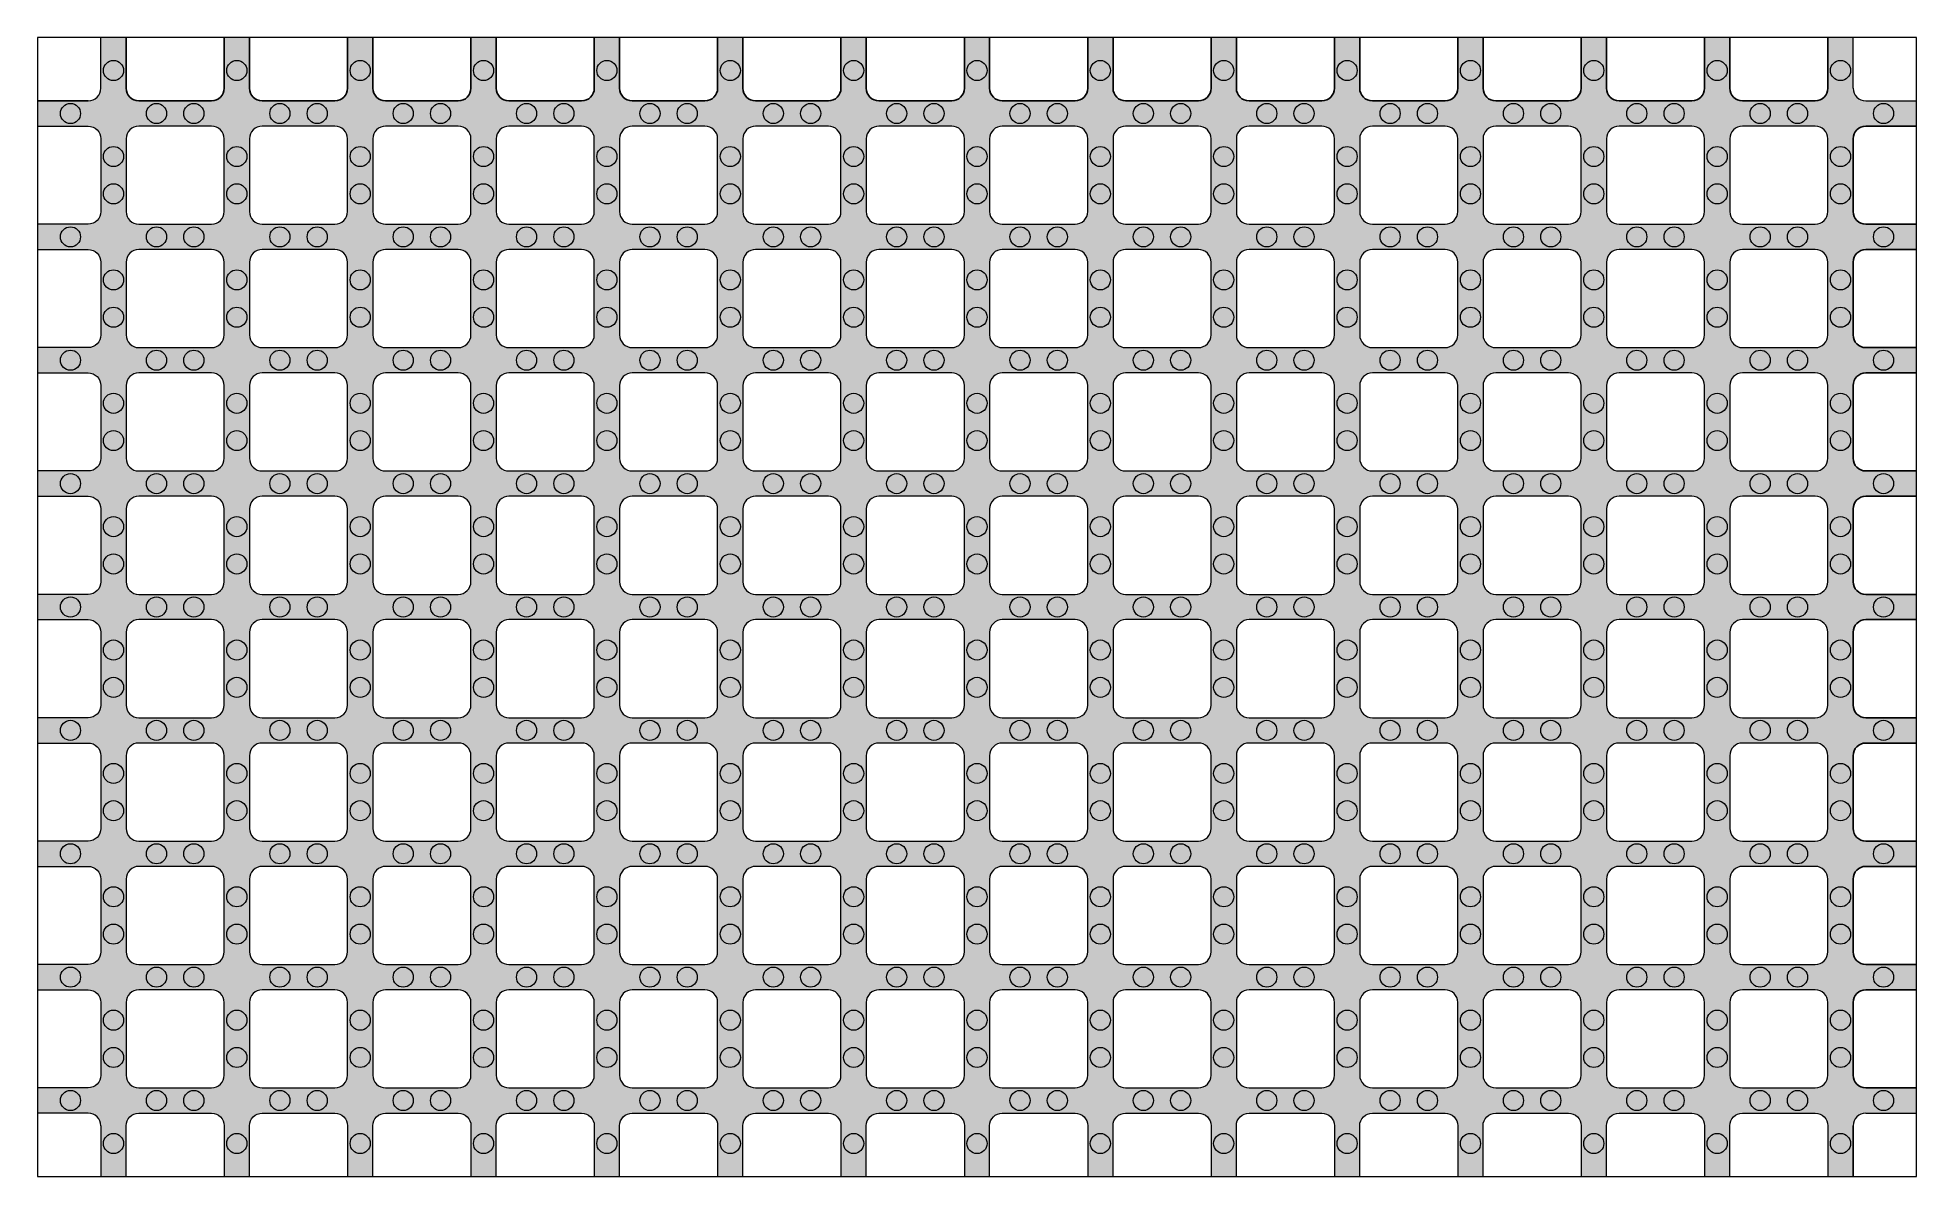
# Model space of a CAD drawing. Header units: inches. Extents: x 0 to 29.7, y 0 to 18.
import ezdxf

# ---------------------------------------------------------------- set-up
doc = ezdxf.new("R2010")
doc.units = ezdxf.units.IN
doc.header["$MEASUREMENT"] = 0

# ---------------------------------------------------------------- blocks, each defined once
blk = doc.blocks.new('*U1')
at = {"color": 1, "lineweight": 0}
blk.add_lwpolyline([(-0.575, -0.775), (0.575, -0.775, 0.414214), (0.775, -0.575), (0.775, 0.575, 0.414214), (0.575, 0.775), (-0.575, 0.775, 0.414214), (-0.775, 0.575), (-0.775, -0.575, 0.414214)], format="xyb", close=True, dxfattribs=at)
blk = doc.blocks.new('*U2')
at = {"color": 0, "linetype": 'ByBlock', "lineweight": -2, "transparency": 16777216}
for p in [(0, 13.65), (1.95, 13.65), (3.9, 13.65), (5.85, 13.65), (7.8, 13.65), (9.75, 13.65), (11.7, 13.65), (13.65, 13.65), (15.6, 13.65), (17.55, 13.65), (19.5, 13.65), (21.45, 13.65), (23.4, 13.65), (25.35, 13.65), (0, 11.7), (1.95, 11.7), (3.9, 11.7), (5.85, 11.7), (7.8, 11.7), (9.75, 11.7), (11.7, 11.7), (13.65, 11.7), (15.6, 11.7), (17.55, 11.7), (19.5, 11.7), (21.45, 11.7), (23.4, 11.7), (25.35, 11.7), (0, 9.75), (1.95, 9.75), (3.9, 9.75), (5.85, 9.75), (7.8, 9.75), (9.75, 9.75), (11.7, 9.75), (13.65, 9.75), (15.6, 9.75), (17.55, 9.75), (19.5, 9.75), (21.45, 9.75), (23.4, 9.75), (25.35, 9.75), (0, 7.8), (1.95, 7.8), (3.9, 7.8), (5.85, 7.8), (7.8, 7.8), (9.75, 7.8), (11.7, 7.8), (13.65, 7.8), (15.6, 7.8), (17.55, 7.8), (19.5, 7.8), (21.45, 7.8), (23.4, 7.8), (25.35, 7.8), (0, 5.85), (1.95, 5.85), (3.9, 5.85), (5.85, 5.85), (7.8, 5.85), (9.75, 5.85), (11.7, 5.85), (13.65, 5.85), (15.6, 5.85), (17.55, 5.85), (19.5, 5.85), (21.45, 5.85), (23.4, 5.85), (25.35, 5.85), (0, 3.9), (1.95, 3.9), (3.9, 3.9), (5.85, 3.9), (7.8, 3.9), (9.75, 3.9), (11.7, 3.9), (13.65, 3.9), (15.6, 3.9), (17.55, 3.9), (19.5, 3.9), (21.45, 3.9), (23.4, 3.9), (25.35, 3.9), (0, 1.95), (1.95, 1.95), (3.9, 1.95), (5.85, 1.95), (7.8, 1.95), (9.75, 1.95), (11.7, 1.95), (13.65, 1.95), (15.6, 1.95), (17.55, 1.95), (19.5, 1.95), (21.45, 1.95), (23.4, 1.95), (25.35, 1.95), (0, 0), (1.95, 0), (3.9, 0), (5.85, 0), (7.8, 0), (9.75, 0), (11.7, 0), (13.65, 0), (15.6, 0), (17.55, 0), (19.5, 0), (21.45, 0), (23.4, 0), (25.35, 0)]:
    blk.add_blockref('*U1', p, dxfattribs=at)
blk = doc.blocks.new('*U3')
at = {"color": 1, "lineweight": 0}
blk.add_lwpolyline([(-0.775, -0.5), (-0.775, 0.3, -0.414214), (-0.575, 0.5), (0.575, 0.5, -0.414214), (0.775, 0.3), (0.775, -0.5)], format="xyb", dxfattribs=at)
blk = doc.blocks.new('*U4')
at = {"color": 0, "linetype": 'ByBlock', "lineweight": -2, "transparency": 16777216}
for p in [(0, 0), (1.95, 0), (3.9, 0), (5.85, 0), (7.8, 0), (9.75, 0), (11.7, 0), (13.65, 0), (15.6, 0), (17.55, 0), (19.5, 0), (21.45, 0), (23.4, 0), (25.35, 0)]:
    blk.add_blockref('*U3', p, dxfattribs=at)
blk = doc.blocks.new('*U5')
at = {"color": 1, "lineweight": 0}
blk.add_lwpolyline([(-0.5, 0.775), (0.3, 0.775, -0.414214), (0.5, 0.575), (0.5, -0.575, -0.414214), (0.3, -0.775), (-0.5, -0.775)], format="xyb", dxfattribs=at)
blk = doc.blocks.new('*U6')
at = {"color": 0, "linetype": 'ByBlock', "lineweight": -2, "transparency": 16777216}
for p in [(0, 13.65), (0, 11.7), (0, 9.75), (0, 7.8), (0, 5.85), (0, 3.9), (0, 1.95), (0, 0)]:
    blk.add_blockref('*U5', p, dxfattribs=at)
blk = doc.blocks.new('*U7')
at = {"color": 1}
for p, q in [((-0.775, -0.3), (-0.775, 0.5)), ((0.775, -0.3), (0.775, 0.5)), ((-0.575, -0.5), (0.575, -0.5))]:
    blk.add_line(p, q, dxfattribs=at)
for centre, start, end in [((-0.575, -0.3), 180, 270), ((0.575, -0.3), 270, 0)]:
    blk.add_arc(centre, 0.2, start, end, dxfattribs=at)
blk = doc.blocks.new('*U8')
at = {"color": 0, "linetype": 'ByBlock', "lineweight": -2, "transparency": 16777216}
for p in [(0, 0), (1.95, 0), (3.9, 0), (5.85, 0), (7.8, 0), (9.75, 0), (11.7, 0), (13.65, 0), (15.6, 0), (17.55, 0), (19.5, 0), (21.45, 0), (23.4, 0), (25.35, 0)]:
    blk.add_blockref('*U7', p, dxfattribs=at)
blk = doc.blocks.new('*U9')
at = {"color": 1}
for p, q in [((-0.3, 0.775), (0.5, 0.775)), ((-0.5, -0.575), (-0.5, 0.575)), ((-0.3, -0.775), (0.5, -0.775))]:
    blk.add_line(p, q, dxfattribs=at)
for centre, start, end in [((-0.3, 0.575), 90, 180), ((-0.3, -0.575), 180, 270)]:
    blk.add_arc(centre, 0.2, start, end, dxfattribs=at)
blk = doc.blocks.new('*U10')
at = {"color": 0, "linetype": 'ByBlock', "lineweight": -2, "transparency": 16777216}
for p in [(0, 13.65), (0, 11.7), (0, 9.75), (0, 7.8), (0, 5.85), (0, 3.9), (0, 1.95), (0, 0)]:
    blk.add_blockref('*U9', p, dxfattribs=at)
blk = doc.blocks.new('*U14')
at = {"color": 2, "lineweight": 0}
for centre in [(0, 0.68), (-0.68, 0), (0.68, 0), (0, -0.68)]:
    blk.add_circle(centre, 0.159, dxfattribs=at)
blk = doc.blocks.new('*U15')
at = {"color": 0, "linetype": 'ByBlock', "lineweight": -2, "transparency": 16777216}
for p in [(0, 15.6), (1.95, 15.6), (3.9, 15.6), (5.85, 15.6), (7.8, 15.6), (9.75, 15.6), (11.7, 15.6), (13.65, 15.6), (15.6, 15.6), (17.55, 15.6), (19.5, 15.6), (21.45, 15.6), (23.4, 15.6), (25.35, 15.6), (27.3, 15.6), (0, 13.65), (1.95, 13.65), (3.9, 13.65), (5.85, 13.65), (7.8, 13.65), (9.75, 13.65), (11.7, 13.65), (13.65, 13.65), (15.6, 13.65), (17.55, 13.65), (19.5, 13.65), (21.45, 13.65), (23.4, 13.65), (25.35, 13.65), (27.3, 13.65), (0, 11.7), (1.95, 11.7), (3.9, 11.7), (5.85, 11.7), (7.8, 11.7), (9.75, 11.7), (11.7, 11.7), (13.65, 11.7), (15.6, 11.7), (17.55, 11.7), (19.5, 11.7), (21.45, 11.7), (23.4, 11.7), (25.35, 11.7), (27.3, 11.7), (0, 9.75), (1.95, 9.75), (3.9, 9.75), (5.85, 9.75), (7.8, 9.75), (9.75, 9.75), (11.7, 9.75), (13.65, 9.75), (15.6, 9.75), (17.55, 9.75), (19.5, 9.75), (21.45, 9.75), (23.4, 9.75), (25.35, 9.75), (27.3, 9.75), (0, 7.8), (1.95, 7.8), (3.9, 7.8), (5.85, 7.8), (7.8, 7.8), (9.75, 7.8), (11.7, 7.8), (13.65, 7.8), (15.6, 7.8), (17.55, 7.8), (19.5, 7.8), (21.45, 7.8), (23.4, 7.8), (25.35, 7.8), (27.3, 7.8), (0, 5.85), (1.95, 5.85), (3.9, 5.85), (5.85, 5.85), (7.8, 5.85), (9.75, 5.85), (11.7, 5.85), (13.65, 5.85), (15.6, 5.85), (17.55, 5.85), (19.5, 5.85), (21.45, 5.85), (23.4, 5.85), (25.35, 5.85), (27.3, 5.85), (0, 3.9), (1.95, 3.9), (3.9, 3.9), (5.85, 3.9), (7.8, 3.9), (9.75, 3.9), (11.7, 3.9), (13.65, 3.9), (15.6, 3.9), (17.55, 3.9), (19.5, 3.9), (21.45, 3.9), (23.4, 3.9), (25.35, 3.9), (27.3, 3.9), (0, 1.95), (1.95, 1.95), (3.9, 1.95), (5.85, 1.95), (7.8, 1.95), (9.75, 1.95), (11.7, 1.95), (13.65, 1.95), (15.6, 1.95), (17.55, 1.95), (19.5, 1.95), (21.45, 1.95), (23.4, 1.95), (25.35, 1.95), (27.3, 1.95), (0, 0), (1.95, 0), (3.9, 0), (5.85, 0), (7.8, 0), (9.75, 0), (11.7, 0), (13.65, 0), (15.6, 0), (17.55, 0), (19.5, 0), (21.45, 0), (23.4, 0), (25.35, 0), (27.3, 0)]:
    blk.add_blockref('*U14', p, dxfattribs=at)

msp = doc.modelspace()

# ---------------------------------------------------------------- hatches: boundary and pattern name
at = {"lineweight": 0}
h = msp.add_hatch(color=1, dxfattribs=at)
h.dxf.hatch_style = 1
h.paths.add_polyline_path([(29.7, 9.2), (28.9, 9.2, -0.414214), (28.7, 9.4), (28.7, 10.55, -0.414214), (28.9, 10.75), (29.7, 10.75), (29.7, 11.15), (28.9, 11.15, -0.414214), (28.7, 11.35), (28.7, 12.5, -0.414214), (28.9, 12.7), (29.7, 12.7), (29.7, 13.1), (28.9, 13.1, -0.414214), (28.7, 13.3), (28.7, 14.45, -0.414214), (28.9, 14.65), (29.7, 14.65), (29.7, 15.05), (28.9, 15.05, -0.414214), (28.7, 15.25), (28.7, 16.4, -0.414214), (28.9, 16.6), (29.7, 16.6), (29.7, 17), (28.9, 17, -0.414214), (28.7, 17.2), (28.7, 18), (28.3, 18), (28.3, 17.2, -0.414214), (28.1, 17), (26.95, 17, -0.414214), (26.75, 17.2), (26.75, 18), (26.35, 18), (26.35, 17.2, -0.414214), (26.15, 17), (25, 17, -0.414214), (24.8, 17.2), (24.8, 18), (24.4, 18), (24.4, 17.2, -0.414214), (24.2, 17), (23.05, 17, -0.414214), (22.85, 17.2), (22.85, 18), (22.45, 18), (22.45, 17.2, -0.414214), (22.25, 17), (21.1, 17, -0.414214), (20.9, 17.2), (20.9, 18), (20.5, 18), (20.5, 17.2, -0.414214), (20.3, 17), (19.15, 17, -0.414214), (18.95, 17.2), (18.95, 18), (18.55, 18), (18.55, 17.2, -0.414214), (18.35, 17), (17.2, 17, -0.414214), (17, 17.2), (17, 18), (16.6, 18), (16.6, 17.2, -0.414214), (16.4, 17), (15.25, 17, -0.414214), (15.05, 17.2), (15.05, 18), (14.65, 18), (14.65, 17.2, -0.414214), (14.45, 17), (13.3, 17, -0.414214), (13.1, 17.2), (13.1, 18), (12.7, 18), (12.7, 17.2, -0.414214), (12.5, 17), (11.35, 17, -0.414214), (11.15, 17.2), (11.15, 18), (10.75, 18), (10.75, 17.2, -0.414214), (10.55, 17), (9.4, 17, -0.414214), (9.2, 17.2), (9.2, 18), (8.8, 18), (8.8, 17.2, -0.414214), (8.6, 17), (7.45, 17, -0.414214), (7.25, 17.2), (7.25, 18), (6.85, 18), (6.85, 17.2, -0.414214), (6.65, 17), (5.5, 17, -0.414214), (5.3, 17.2), (5.3, 18), (4.9, 18), (4.9, 17.2, -0.414214), (4.7, 17), (3.55, 17, -0.414214), (3.35, 17.2), (3.35, 18), (2.95, 18), (2.95, 17.2, -0.414214), (2.75, 17), (1.6, 17, -0.414214), (1.4, 17.2), (1.4, 18), (1, 18), (1, 17.2, -0.414214), (0.8, 17), (0, 17), (0, 16.6), (0.8, 16.6, -0.414214), (1, 16.4), (1, 15.25, -0.414214), (0.8, 15.05), (0, 15.05), (0, 14.65), (0.8, 14.65, -0.414214), (1, 14.45), (1, 13.3, -0.414214), (0.8, 13.1), (0, 13.1), (0, 12.7), (0.8, 12.7, -0.414214), (1, 12.5), (1, 11.35, -0.414214), (0.8, 11.15), (0, 11.15), (0, 10.75), (0.8, 10.75, -0.414214), (1, 10.55), (1, 9.4, -0.414214), (0.8, 9.2), (0, 9.2), (0, 8.8), (0.8, 8.8, -0.414214), (1, 8.6), (1, 7.45, -0.414214), (0.8, 7.25), (0, 7.25), (0, 6.85), (0.8, 6.85, -0.414214), (1, 6.65), (1, 5.5, -0.414214), (0.8, 5.3), (0, 5.3), (0, 4.9), (0.8, 4.9, -0.414214), (1, 4.7), (1, 3.55, -0.414214), (0.8, 3.35), (0, 3.35), (0, 2.95), (0.8, 2.95, -0.414214), (1, 2.75), (1, 1.6, -0.414214), (0.8, 1.4), (0, 1.4), (0, 1), (0.8, 1, -0.414214), (1, 0.8), (1, 0), (1.4, 0), (1.4, 0.8, -0.414214), (1.6, 1), (2.75, 1, -0.414214), (2.95, 0.8), (2.95, 0), (3.35, 0), (3.35, 0.8, -0.414214), (3.55, 1), (4.7, 1, -0.414214), (4.9, 0.8), (4.9, 0), (5.3, 0), (5.3, 0.8, -0.414214), (5.5, 1), (6.65, 1, -0.414214), (6.85, 0.8), (6.85, 0), (7.25, 0), (7.25, 0.8, -0.414214), (7.45, 1), (8.6, 1, -0.414214), (8.8, 0.8), (8.8, 0), (9.2, 0), (9.2, 0.8, -0.414214), (9.4, 1), (10.55, 1, -0.414214), (10.75, 0.8), (10.75, 0), (11.15, 0), (11.15, 0.8, -0.414214), (11.35, 1), (12.5, 1, -0.414214), (12.7, 0.8), (12.7, 0), (13.1, 0), (13.1, 0.8, -0.414214), (13.3, 1), (14.45, 1, -0.414214), (14.65, 0.8), (14.65, 0), (15.05, 0), (15.05, 0.8, -0.414214), (15.25, 1), (16.4, 1, -0.414214), (16.6, 0.8), (16.6, 0), (17, 0), (17, 0.8, -0.414214), (17.2, 1), (18.35, 1, -0.414214), (18.55, 0.8), (18.55, 0), (18.95, 0), (18.95, 0.8, -0.414214), (19.15, 1), (20.3, 1, -0.414214), (20.5, 0.8), (20.5, 0), (20.9, 0), (20.9, 0.8, -0.414214), (21.1, 1), (22.25, 1, -0.414214), (22.45, 0.8), (22.45, 0), (22.85, 0), (22.85, 0.8, -0.414214), (23.05, 1), (24.2, 1, -0.414214), (24.4, 0.8), (24.4, 0), (24.8, 0), (24.8, 0.8, -0.414214), (25, 1), (26.15, 1, -0.414214), (26.35, 0.8), (26.35, 0), (26.75, 0), (26.75, 0.8, -0.414214), (26.95, 1), (28.1, 1, -0.414214), (28.3, 0.8), (28.3, 0), (28.7, 0), (28.7, 0.8, -0.414214), (28.9, 1), (29.7, 1), (29.7, 1.4), (28.9, 1.4, -0.414214), (28.7, 1.6), (28.7, 2.75, -0.414214), (28.9, 2.95), (29.7, 2.95), (29.7, 3.35), (28.9, 3.35, -0.414214), (28.7, 3.55), (28.7, 4.7, -0.414214), (28.9, 4.9), (29.7, 4.9), (29.7, 5.3), (28.9, 5.3, -0.414214), (28.7, 5.5), (28.7, 6.65, -0.414214), (28.9, 6.85), (29.7, 6.85), (29.7, 7.25), (28.9, 7.25, -0.414214), (28.7, 7.45), (28.7, 8.6, -0.414214), (28.9, 8.8), (29.7, 8.8)])
h.paths.add_polyline_path([(13.3, 8.8), (14.45, 8.8, -0.414214), (14.65, 8.6), (14.65, 7.45, -0.414214), (14.45, 7.25), (13.3, 7.25, -0.414214), (13.1, 7.45), (13.1, 8.6, -0.414214)], flags=16)
h.paths.add_polyline_path([(13.1, 9.4), (13.1, 10.55, -0.414214), (13.3, 10.75), (14.45, 10.75, -0.414214), (14.65, 10.55), (14.65, 9.4, -0.414214), (14.45, 9.2), (13.3, 9.2, -0.414214)], flags=16)
h.paths.add_polyline_path([(12.7, 8.6), (12.7, 7.45, -0.414214), (12.5, 7.25), (11.35, 7.25, -0.414214), (11.15, 7.45), (11.15, 8.6, -0.414214), (11.35, 8.8), (12.5, 8.8, -0.414214)], flags=16)
h.paths.add_polyline_path([(12.5, 9.2), (11.35, 9.2, -0.414214), (11.15, 9.4), (11.15, 10.55, -0.414214), (11.35, 10.75), (12.5, 10.75, -0.414214), (12.7, 10.55), (12.7, 9.4, -0.414214)], flags=16)
h.paths.add_polyline_path([(15.05, 8.6, -0.414214), (15.25, 8.8), (16.4, 8.8, -0.414214), (16.6, 8.6), (16.6, 7.45, -0.414214), (16.4, 7.25), (15.25, 7.25, -0.414214), (15.05, 7.45)], flags=16)
h.paths.add_polyline_path([(13.3, 6.85), (14.45, 6.85, -0.414214), (14.65, 6.65), (14.65, 5.5, -0.414214), (14.45, 5.3), (13.3, 5.3, -0.414214), (13.1, 5.5), (13.1, 6.65, -0.414214)], flags=16)
h.paths.add_polyline_path([(15.05, 9.4), (15.05, 10.55, -0.414214), (15.25, 10.75), (16.4, 10.75, -0.414214), (16.6, 10.55), (16.6, 9.4, -0.414214), (16.4, 9.2), (15.25, 9.2, -0.414214)], flags=16)
h.paths.add_polyline_path([(12.7, 6.65), (12.7, 5.5, -0.414214), (12.5, 5.3), (11.35, 5.3, -0.414214), (11.15, 5.5), (11.15, 6.65, -0.414214), (11.35, 6.85), (12.5, 6.85, -0.414214)], flags=16)
h.paths.add_polyline_path([(13.3, 11.15, -0.414214), (13.1, 11.35), (13.1, 12.5, -0.414214), (13.3, 12.7), (14.45, 12.7, -0.414214), (14.65, 12.5), (14.65, 11.35, -0.414214), (14.45, 11.15)], flags=16)
h.paths.add_polyline_path([(10.75, 8.6), (10.75, 7.45, -0.414214), (10.55, 7.25), (9.4, 7.25, -0.414214), (9.2, 7.45), (9.2, 8.6, -0.414214), (9.4, 8.8), (10.55, 8.8, -0.414214)], flags=16)
h.paths.add_polyline_path([(12.5, 11.15), (11.35, 11.15, -0.414214), (11.15, 11.35), (11.15, 12.5, -0.414214), (11.35, 12.7), (12.5, 12.7, -0.414214), (12.7, 12.5), (12.7, 11.35, -0.414214)], flags=16)
h.paths.add_polyline_path([(10.55, 9.2), (9.4, 9.2, -0.414214), (9.2, 9.4), (9.2, 10.55, -0.414214), (9.4, 10.75), (10.55, 10.75, -0.414214), (10.75, 10.55), (10.75, 9.4, -0.414214)], flags=16)
h.paths.add_polyline_path([(15.25, 6.85), (16.4, 6.85, -0.414214), (16.6, 6.65), (16.6, 5.5, -0.414214), (16.4, 5.3), (15.25, 5.3, -0.414214), (15.05, 5.5), (15.05, 6.65, -0.414214)], flags=16)
h.paths.add_polyline_path([(15.05, 11.35), (15.05, 12.5, -0.414214), (15.25, 12.7), (16.4, 12.7, -0.414214), (16.6, 12.5), (16.6, 11.35, -0.414214), (16.4, 11.15), (15.25, 11.15, -0.414214)], flags=16)
h.paths.add_polyline_path([(10.75, 6.65), (10.75, 5.5, -0.414214), (10.55, 5.3), (9.4, 5.3, -0.414214), (9.2, 5.5), (9.2, 6.65, -0.414214), (9.4, 6.85), (10.55, 6.85, -0.414214)], flags=16)
h.paths.add_polyline_path([(10.55, 11.15), (9.4, 11.15, -0.414214), (9.2, 11.35), (9.2, 12.5, -0.414214), (9.4, 12.7), (10.55, 12.7, -0.414214), (10.75, 12.5), (10.75, 11.35, -0.414214)], flags=16)
h.paths.add_polyline_path([(17, 8.6, -0.414214), (17.2, 8.8), (18.35, 8.8, -0.414214), (18.55, 8.6), (18.55, 7.45, -0.414214), (18.35, 7.25), (17.2, 7.25, -0.414214), (17, 7.45)], flags=16)
h.paths.add_polyline_path([(17, 9.4), (17, 10.55, -0.414214), (17.2, 10.75), (18.35, 10.75, -0.414214), (18.55, 10.55), (18.55, 9.4, -0.414214), (18.35, 9.2), (17.2, 9.2, -0.414214)], flags=16)
h.paths.add_polyline_path([(13.3, 4.9), (14.45, 4.9, -0.414214), (14.65, 4.7), (14.65, 3.55, -0.414214), (14.45, 3.35), (13.3, 3.35, -0.414214), (13.1, 3.55), (13.1, 4.7, -0.414214)], flags=16)
h.paths.add_polyline_path([(12.5, 4.9, -0.414214), (12.7, 4.7), (12.7, 3.55, -0.414214), (12.5, 3.35), (11.35, 3.35, -0.414214), (11.15, 3.55), (11.15, 4.7, -0.414214), (11.35, 4.9)], flags=16)
h.paths.add_polyline_path([(13.3, 13.1, -0.414214), (13.1, 13.3), (13.1, 14.45, -0.414214), (13.3, 14.65), (14.45, 14.65, -0.414214), (14.65, 14.45), (14.65, 13.3, -0.414214), (14.45, 13.1)], flags=16)
h.paths.add_polyline_path([(12.5, 13.1), (11.35, 13.1, -0.414214), (11.15, 13.3), (11.15, 14.45, -0.414214), (11.35, 14.65), (12.5, 14.65, -0.414214), (12.7, 14.45), (12.7, 13.3, -0.414214)], flags=16)
h.paths.add_polyline_path([(8.8, 8.6), (8.8, 7.45, -0.414214), (8.6, 7.25), (7.45, 7.25, -0.414214), (7.25, 7.45), (7.25, 8.6, -0.414214), (7.45, 8.8), (8.6, 8.8, -0.414214)], flags=16)
h.paths.add_polyline_path([(8.8, 9.4, -0.414214), (8.6, 9.2), (7.45, 9.2, -0.414214), (7.25, 9.4), (7.25, 10.55, -0.414214), (7.45, 10.75), (8.6, 10.75, -0.414214), (8.8, 10.55)], flags=16)
h.paths.add_polyline_path([(17.2, 6.85), (18.35, 6.85, -0.414214), (18.55, 6.65), (18.55, 5.5, -0.414214), (18.35, 5.3), (17.2, 5.3, -0.414214), (17, 5.5), (17, 6.65, -0.414214)], flags=16)
h.paths.add_polyline_path([(15.25, 4.9), (16.4, 4.9, -0.414214), (16.6, 4.7), (16.6, 3.55, -0.414214), (16.4, 3.35), (15.25, 3.35, -0.414214), (15.05, 3.55), (15.05, 4.7, -0.414214)], flags=16)
h.paths.add_polyline_path([(17, 11.35), (17, 12.5, -0.414214), (17.2, 12.7), (18.35, 12.7, -0.414214), (18.55, 12.5), (18.55, 11.35, -0.414214), (18.35, 11.15), (17.2, 11.15, -0.414214)], flags=16)
h.paths.add_polyline_path([(10.75, 4.7), (10.75, 3.55, -0.414214), (10.55, 3.35), (9.4, 3.35, -0.414214), (9.2, 3.55), (9.2, 4.7, -0.414214), (9.4, 4.9), (10.55, 4.9, -0.414214)], flags=16)
h.paths.add_polyline_path([(15.05, 13.3), (15.05, 14.45, -0.414214), (15.25, 14.65), (16.4, 14.65, -0.414214), (16.6, 14.45), (16.6, 13.3, -0.414214), (16.4, 13.1), (15.25, 13.1, -0.414214)], flags=16)
h.paths.add_polyline_path([(8.8, 6.65), (8.8, 5.5, -0.414214), (8.6, 5.3), (7.45, 5.3, -0.414214), (7.25, 5.5), (7.25, 6.65, -0.414214), (7.45, 6.85), (8.6, 6.85, -0.414214)], flags=16)
h.paths.add_polyline_path([(10.55, 13.1), (9.4, 13.1, -0.414214), (9.2, 13.3), (9.2, 14.45, -0.414214), (9.4, 14.65), (10.55, 14.65, -0.414214), (10.75, 14.45), (10.75, 13.3, -0.414214)], flags=16)
h.paths.add_polyline_path([(8.6, 11.15), (7.45, 11.15, -0.414214), (7.25, 11.35), (7.25, 12.5, -0.414214), (7.45, 12.7), (8.6, 12.7, -0.414214), (8.8, 12.5), (8.8, 11.35, -0.414214)], flags=16)
h.paths.add_polyline_path([(17.2, 4.9), (18.35, 4.9, -0.414214), (18.55, 4.7), (18.55, 3.55, -0.414214), (18.35, 3.35), (17.2, 3.35, -0.414214), (17, 3.55), (17, 4.7, -0.414214)], flags=16)
h.paths.add_polyline_path([(17, 13.3), (17, 14.45, -0.414214), (17.2, 14.65), (18.35, 14.65, -0.414214), (18.55, 14.45), (18.55, 13.3, -0.414214), (18.35, 13.1), (17.2, 13.1, -0.414214)], flags=16)
h.paths.add_polyline_path([(8.8, 4.7), (8.8, 3.55, -0.414214), (8.6, 3.35), (7.45, 3.35, -0.414214), (7.25, 3.55), (7.25, 4.7, -0.414214), (7.45, 4.9), (8.6, 4.9, -0.414214)], flags=16)
h.paths.add_polyline_path([(8.6, 13.1), (7.45, 13.1, -0.414214), (7.25, 13.3), (7.25, 14.45, -0.414214), (7.45, 14.65), (8.6, 14.65, -0.414214), (8.8, 14.45), (8.8, 13.3, -0.414214)], flags=16)
h.paths.add_polyline_path([(18.95, 8.6, -0.414214), (19.15, 8.8), (20.3, 8.8, -0.414214), (20.5, 8.6), (20.5, 7.45, -0.414214), (20.3, 7.25), (19.15, 7.25, -0.414214), (18.95, 7.45)], flags=16)
h.paths.add_polyline_path([(18.95, 9.4), (18.95, 10.55, -0.414214), (19.15, 10.75), (20.3, 10.75, -0.414214), (20.5, 10.55), (20.5, 9.4, -0.414214), (20.3, 9.2), (19.15, 9.2, -0.414214)], flags=16)
h.paths.add_polyline_path([(13.3, 2.95), (14.45, 2.95, -0.414214), (14.65, 2.75), (14.65, 1.6, -0.414214), (14.45, 1.4), (13.3, 1.4, -0.414214), (13.1, 1.6), (13.1, 2.75, -0.414214)], flags=16)
h.paths.add_polyline_path([(12.5, 2.95, -0.414214), (12.7, 2.75), (12.7, 1.6, -0.414214), (12.5, 1.4), (11.35, 1.4, -0.414214), (11.15, 1.6), (11.15, 2.75, -0.414214), (11.35, 2.95)], flags=16)
h.paths.add_polyline_path([(13.3, 15.05, -0.414214), (13.1, 15.25), (13.1, 16.4, -0.414214), (13.3, 16.6), (14.45, 16.6, -0.414214), (14.65, 16.4), (14.65, 15.25, -0.414214), (14.45, 15.05)], flags=16)
h.paths.add_polyline_path([(12.5, 15.05), (11.35, 15.05, -0.414214), (11.15, 15.25), (11.15, 16.4, -0.414214), (11.35, 16.6), (12.5, 16.6, -0.414214), (12.7, 16.4), (12.7, 15.25, -0.414214)], flags=16)
h.paths.add_polyline_path([(6.85, 8.6), (6.85, 7.45, -0.414214), (6.65, 7.25), (5.5, 7.25, -0.414214), (5.3, 7.45), (5.3, 8.6, -0.414214), (5.5, 8.8), (6.65, 8.8, -0.414214)], flags=16)
h.paths.add_polyline_path([(6.85, 9.4, -0.414214), (6.65, 9.2), (5.5, 9.2, -0.414214), (5.3, 9.4), (5.3, 10.55, -0.414214), (5.5, 10.75), (6.65, 10.75, -0.414214), (6.85, 10.55)], flags=16)
h.paths.add_polyline_path([(19.15, 6.85), (20.3, 6.85, -0.414214), (20.5, 6.65), (20.5, 5.5, -0.414214), (20.3, 5.3), (19.15, 5.3, -0.414214), (18.95, 5.5), (18.95, 6.65, -0.414214)], flags=16)
h.paths.add_polyline_path([(15.25, 2.95), (16.4, 2.95, -0.414214), (16.6, 2.75), (16.6, 1.6, -0.414214), (16.4, 1.4), (15.25, 1.4, -0.414214), (15.05, 1.6), (15.05, 2.75, -0.414214)], flags=16)
h.paths.add_polyline_path([(18.95, 11.35), (18.95, 12.5, -0.414214), (19.15, 12.7), (20.3, 12.7, -0.414214), (20.5, 12.5), (20.5, 11.35, -0.414214), (20.3, 11.15), (19.15, 11.15, -0.414214)], flags=16)
h.paths.add_polyline_path([(10.75, 2.75), (10.75, 1.6, -0.414214), (10.55, 1.4), (9.4, 1.4, -0.414214), (9.2, 1.6), (9.2, 2.75, -0.414214), (9.4, 2.95), (10.55, 2.95, -0.414214)], flags=16)
h.paths.add_polyline_path([(15.05, 15.25), (15.05, 16.4, -0.414214), (15.25, 16.6), (16.4, 16.6, -0.414214), (16.6, 16.4), (16.6, 15.25, -0.414214), (16.4, 15.05), (15.25, 15.05, -0.414214)], flags=16)
h.paths.add_polyline_path([(6.85, 6.65), (6.85, 5.5, -0.414214), (6.65, 5.3), (5.5, 5.3, -0.414214), (5.3, 5.5), (5.3, 6.65, -0.414214), (5.5, 6.85), (6.65, 6.85, -0.414214)], flags=16)
h.paths.add_polyline_path([(10.55, 15.05), (9.4, 15.05, -0.414214), (9.2, 15.25), (9.2, 16.4, -0.414214), (9.4, 16.6), (10.55, 16.6, -0.414214), (10.75, 16.4), (10.75, 15.25, -0.414214)], flags=16)
h.paths.add_polyline_path([(6.65, 11.15), (5.5, 11.15, -0.414214), (5.3, 11.35), (5.3, 12.5, -0.414214), (5.5, 12.7), (6.65, 12.7, -0.414214), (6.85, 12.5), (6.85, 11.35, -0.414214)], flags=16)
h.paths.add_polyline_path([(19.15, 4.9), (20.3, 4.9, -0.414214), (20.5, 4.7), (20.5, 3.55, -0.414214), (20.3, 3.35), (19.15, 3.35, -0.414214), (18.95, 3.55), (18.95, 4.7, -0.414214)], flags=16)
h.paths.add_polyline_path([(17.2, 2.95), (18.35, 2.95, -0.414214), (18.55, 2.75), (18.55, 1.6, -0.414214), (18.35, 1.4), (17.2, 1.4, -0.414214), (17, 1.6), (17, 2.75, -0.414214)], flags=16)
h.paths.add_polyline_path([(18.95, 13.3), (18.95, 14.45, -0.414214), (19.15, 14.65), (20.3, 14.65, -0.414214), (20.5, 14.45), (20.5, 13.3, -0.414214), (20.3, 13.1), (19.15, 13.1, -0.414214)], flags=16)
h.paths.add_polyline_path([(8.8, 2.75), (8.8, 1.6, -0.414214), (8.6, 1.4), (7.45, 1.4, -0.414214), (7.25, 1.6), (7.25, 2.75, -0.414214), (7.45, 2.95), (8.6, 2.95, -0.414214)], flags=16)
h.paths.add_polyline_path([(17, 15.25), (17, 16.4, -0.414214), (17.2, 16.6), (18.35, 16.6, -0.414214), (18.55, 16.4), (18.55, 15.25, -0.414214), (18.35, 15.05), (17.2, 15.05, -0.414214)], flags=16)
h.paths.add_polyline_path([(6.85, 4.7), (6.85, 3.55, -0.414214), (6.65, 3.35), (5.5, 3.35, -0.414214), (5.3, 3.55), (5.3, 4.7, -0.414214), (5.5, 4.9), (6.65, 4.9, -0.414214)], flags=16)
h.paths.add_polyline_path([(8.6, 15.05), (7.45, 15.05, -0.414214), (7.25, 15.25), (7.25, 16.4, -0.414214), (7.45, 16.6), (8.6, 16.6, -0.414214), (8.8, 16.4), (8.8, 15.25, -0.414214)], flags=16)
h.paths.add_polyline_path([(6.65, 13.1), (5.5, 13.1, -0.414214), (5.3, 13.3), (5.3, 14.45, -0.414214), (5.5, 14.65), (6.65, 14.65, -0.414214), (6.85, 14.45), (6.85, 13.3, -0.414214)], flags=16)
h.paths.add_polyline_path([(20.9, 8.6, -0.414214), (21.1, 8.8), (22.25, 8.8, -0.414214), (22.45, 8.6), (22.45, 7.45, -0.414214), (22.25, 7.25), (21.1, 7.25, -0.414214), (20.9, 7.45)], flags=16)
h.paths.add_polyline_path([(20.9, 9.4), (20.9, 10.55, -0.414214), (21.1, 10.75), (22.25, 10.75, -0.414214), (22.45, 10.55), (22.45, 9.4, -0.414214), (22.25, 9.2), (21.1, 9.2, -0.414214)], flags=16)
h.paths.add_polyline_path([(4.9, 8.6), (4.9, 7.45, -0.414214), (4.7, 7.25), (3.55, 7.25, -0.414214), (3.35, 7.45), (3.35, 8.6, -0.414214), (3.55, 8.8), (4.7, 8.8, -0.414214)], flags=16)
h.paths.add_polyline_path([(4.9, 9.4, -0.414214), (4.7, 9.2), (3.55, 9.2, -0.414214), (3.35, 9.4), (3.35, 10.55, -0.414214), (3.55, 10.75), (4.7, 10.75, -0.414214), (4.9, 10.55)], flags=16)
h.paths.add_polyline_path([(21.1, 6.85), (22.25, 6.85, -0.414214), (22.45, 6.65), (22.45, 5.5, -0.414214), (22.25, 5.3), (21.1, 5.3, -0.414214), (20.9, 5.5), (20.9, 6.65, -0.414214)], flags=16)
h.paths.add_polyline_path([(20.9, 11.35), (20.9, 12.5, -0.414214), (21.1, 12.7), (22.25, 12.7, -0.414214), (22.45, 12.5), (22.45, 11.35, -0.414214), (22.25, 11.15), (21.1, 11.15, -0.414214)], flags=16)
h.paths.add_polyline_path([(4.9, 6.65), (4.9, 5.5, -0.414214), (4.7, 5.3), (3.55, 5.3, -0.414214), (3.35, 5.5), (3.35, 6.65, -0.414214), (3.55, 6.85), (4.7, 6.85, -0.414214)], flags=16)
h.paths.add_polyline_path([(4.7, 11.15), (3.55, 11.15, -0.414214), (3.35, 11.35), (3.35, 12.5, -0.414214), (3.55, 12.7), (4.7, 12.7, -0.414214), (4.9, 12.5), (4.9, 11.35, -0.414214)], flags=16)
h.paths.add_polyline_path([(19.15, 2.95), (20.3, 2.95, -0.414214), (20.5, 2.75), (20.5, 1.6, -0.414214), (20.3, 1.4), (19.15, 1.4, -0.414214), (18.95, 1.6), (18.95, 2.75, -0.414214)], flags=16)
h.paths.add_polyline_path([(18.95, 15.25), (18.95, 16.4, -0.414214), (19.15, 16.6), (20.3, 16.6, -0.414214), (20.5, 16.4), (20.5, 15.25, -0.414214), (20.3, 15.05), (19.15, 15.05, -0.414214)], flags=16)
h.paths.add_polyline_path([(6.85, 2.75), (6.85, 1.6, -0.414214), (6.65, 1.4), (5.5, 1.4, -0.414214), (5.3, 1.6), (5.3, 2.75, -0.414214), (5.5, 2.95), (6.65, 2.95, -0.414214)], flags=16)
h.paths.add_polyline_path([(6.65, 15.05), (5.5, 15.05, -0.414214), (5.3, 15.25), (5.3, 16.4, -0.414214), (5.5, 16.6), (6.65, 16.6, -0.414214), (6.85, 16.4), (6.85, 15.25, -0.414214)], flags=16)
h.paths.add_polyline_path([(21.1, 4.9), (22.25, 4.9, -0.414214), (22.45, 4.7), (22.45, 3.55, -0.414214), (22.25, 3.35), (21.1, 3.35, -0.414214), (20.9, 3.55), (20.9, 4.7, -0.414214)], flags=16)
h.paths.add_polyline_path([(20.9, 13.3), (20.9, 14.45, -0.414214), (21.1, 14.65), (22.25, 14.65, -0.414214), (22.45, 14.45), (22.45, 13.3, -0.414214), (22.25, 13.1), (21.1, 13.1, -0.414214)], flags=16)
h.paths.add_polyline_path([(4.9, 4.7), (4.9, 3.55, -0.414214), (4.7, 3.35), (3.55, 3.35, -0.414214), (3.35, 3.55), (3.35, 4.7, -0.414214), (3.55, 4.9), (4.7, 4.9, -0.414214)], flags=16)
h.paths.add_polyline_path([(4.7, 13.1), (3.55, 13.1, -0.414214), (3.35, 13.3), (3.35, 14.45, -0.414214), (3.55, 14.65), (4.7, 14.65, -0.414214), (4.9, 14.45), (4.9, 13.3, -0.414214)], flags=16)
h.paths.add_polyline_path([(22.85, 8.6, -0.414214), (23.05, 8.8), (24.2, 8.8, -0.414214), (24.4, 8.6), (24.4, 7.45, -0.414214), (24.2, 7.25), (23.05, 7.25, -0.414214), (22.85, 7.45)], flags=16)
h.paths.add_polyline_path([(22.85, 9.4), (22.85, 10.55, -0.414214), (23.05, 10.75), (24.2, 10.75, -0.414214), (24.4, 10.55), (24.4, 9.4, -0.414214), (24.2, 9.2), (23.05, 9.2, -0.414214)], flags=16)
h.paths.add_polyline_path([(21.1, 2.95), (22.25, 2.95, -0.414214), (22.45, 2.75), (22.45, 1.6, -0.414214), (22.25, 1.4), (21.1, 1.4, -0.414214), (20.9, 1.6), (20.9, 2.75, -0.414214)], flags=16)
h.paths.add_polyline_path([(2.95, 8.6), (2.95, 7.45, -0.414214), (2.75, 7.25), (1.6, 7.25, -0.414214), (1.4, 7.45), (1.4, 8.6, -0.414214), (1.6, 8.8), (2.75, 8.8, -0.414214)], flags=16)
h.paths.add_polyline_path([(2.95, 9.4, -0.414214), (2.75, 9.2), (1.6, 9.2, -0.414214), (1.4, 9.4), (1.4, 10.55, -0.414214), (1.6, 10.75), (2.75, 10.75, -0.414214), (2.95, 10.55)], flags=16)
h.paths.add_polyline_path([(20.9, 15.25), (20.9, 16.4, -0.414214), (21.1, 16.6), (22.25, 16.6, -0.414214), (22.45, 16.4), (22.45, 15.25, -0.414214), (22.25, 15.05), (21.1, 15.05, -0.414214)], flags=16)
h.paths.add_polyline_path([(4.9, 2.75), (4.9, 1.6, -0.414214), (4.7, 1.4), (3.55, 1.4, -0.414214), (3.35, 1.6), (3.35, 2.75, -0.414214), (3.55, 2.95), (4.7, 2.95, -0.414214)], flags=16)
h.paths.add_polyline_path([(23.05, 6.85), (24.2, 6.85, -0.414214), (24.4, 6.65), (24.4, 5.5, -0.414214), (24.2, 5.3), (23.05, 5.3, -0.414214), (22.85, 5.5), (22.85, 6.65, -0.414214)], flags=16)
h.paths.add_polyline_path([(22.85, 11.35), (22.85, 12.5, -0.414214), (23.05, 12.7), (24.2, 12.7, -0.414214), (24.4, 12.5), (24.4, 11.35, -0.414214), (24.2, 11.15), (23.05, 11.15, -0.414214)], flags=16)
h.paths.add_polyline_path([(4.7, 15.05), (3.55, 15.05, -0.414214), (3.35, 15.25), (3.35, 16.4, -0.414214), (3.55, 16.6), (4.7, 16.6, -0.414214), (4.9, 16.4), (4.9, 15.25, -0.414214)], flags=16)
h.paths.add_polyline_path([(2.95, 6.65), (2.95, 5.5, -0.414214), (2.75, 5.3), (1.6, 5.3, -0.414214), (1.4, 5.5), (1.4, 6.65, -0.414214), (1.6, 6.85), (2.75, 6.85, -0.414214)], flags=16)
h.paths.add_polyline_path([(2.75, 11.15), (1.6, 11.15, -0.414214), (1.4, 11.35), (1.4, 12.5, -0.414214), (1.6, 12.7), (2.75, 12.7, -0.414214), (2.95, 12.5), (2.95, 11.35, -0.414214)], flags=16)
h.paths.add_polyline_path([(23.05, 4.9), (24.2, 4.9, -0.414214), (24.4, 4.7), (24.4, 3.55, -0.414214), (24.2, 3.35), (23.05, 3.35, -0.414214), (22.85, 3.55), (22.85, 4.7, -0.414214)], flags=16)
h.paths.add_polyline_path([(22.85, 13.3), (22.85, 14.45, -0.414214), (23.05, 14.65), (24.2, 14.65, -0.414214), (24.4, 14.45), (24.4, 13.3, -0.414214), (24.2, 13.1), (23.05, 13.1, -0.414214)], flags=16)
h.paths.add_polyline_path([(2.95, 4.7), (2.95, 3.55, -0.414214), (2.75, 3.35), (1.6, 3.35, -0.414214), (1.4, 3.55), (1.4, 4.7, -0.414214), (1.6, 4.9), (2.75, 4.9, -0.414214)], flags=16)
h.paths.add_polyline_path([(2.75, 13.1), (1.6, 13.1, -0.414214), (1.4, 13.3), (1.4, 14.45, -0.414214), (1.6, 14.65), (2.75, 14.65, -0.414214), (2.95, 14.45), (2.95, 13.3, -0.414214)], flags=16)
h.paths.add_polyline_path([(23.05, 2.95), (24.2, 2.95, -0.414214), (24.4, 2.75), (24.4, 1.6, -0.414214), (24.2, 1.4), (23.05, 1.4, -0.414214), (22.85, 1.6), (22.85, 2.75, -0.414214)], flags=16)
h.paths.add_polyline_path([(22.85, 15.25), (22.85, 16.4, -0.414214), (23.05, 16.6), (24.2, 16.6, -0.414214), (24.4, 16.4), (24.4, 15.25, -0.414214), (24.2, 15.05), (23.05, 15.05, -0.414214)], flags=16)
h.paths.add_polyline_path([(2.95, 2.75), (2.95, 1.6, -0.414214), (2.75, 1.4), (1.6, 1.4, -0.414214), (1.4, 1.6), (1.4, 2.75, -0.414214), (1.6, 2.95), (2.75, 2.95, -0.414214)], flags=16)
h.paths.add_polyline_path([(2.75, 15.05), (1.6, 15.05, -0.414214), (1.4, 15.25), (1.4, 16.4, -0.414214), (1.6, 16.6), (2.75, 16.6, -0.414214), (2.95, 16.4), (2.95, 15.25, -0.414214)], flags=16)
h.paths.add_polyline_path([(24.8, 8.6, -0.414214), (25, 8.8), (26.15, 8.8, -0.414214), (26.35, 8.6), (26.35, 7.45, -0.414214), (26.15, 7.25), (25, 7.25, -0.414214), (24.8, 7.45)], flags=16)
h.paths.add_polyline_path([(24.8, 9.4), (24.8, 10.55, -0.414214), (25, 10.75), (26.15, 10.75, -0.414214), (26.35, 10.55), (26.35, 9.4, -0.414214), (26.15, 9.2), (25, 9.2, -0.414214)], flags=16)
h.paths.add_polyline_path([(25, 6.85), (26.15, 6.85, -0.414214), (26.35, 6.65), (26.35, 5.5, -0.414214), (26.15, 5.3), (25, 5.3, -0.414214), (24.8, 5.5), (24.8, 6.65, -0.414214)], flags=16)
h.paths.add_polyline_path([(24.8, 11.35), (24.8, 12.5, -0.414214), (25, 12.7), (26.15, 12.7, -0.414214), (26.35, 12.5), (26.35, 11.35, -0.414214), (26.15, 11.15), (25, 11.15, -0.414214)], flags=16)
h.paths.add_polyline_path([(25, 4.9), (26.15, 4.9, -0.414214), (26.35, 4.7), (26.35, 3.55, -0.414214), (26.15, 3.35), (25, 3.35, -0.414214), (24.8, 3.55), (24.8, 4.7, -0.414214)], flags=16)
h.paths.add_polyline_path([(24.8, 13.3), (24.8, 14.45, -0.414214), (25, 14.65), (26.15, 14.65, -0.414214), (26.35, 14.45), (26.35, 13.3, -0.414214), (26.15, 13.1), (25, 13.1, -0.414214)], flags=16)
h.paths.add_polyline_path([(25, 2.95), (26.15, 2.95, -0.414214), (26.35, 2.75), (26.35, 1.6, -0.414214), (26.15, 1.4), (25, 1.4, -0.414214), (24.8, 1.6), (24.8, 2.75, -0.414214)], flags=16)
h.paths.add_polyline_path([(24.8, 15.25), (24.8, 16.4, -0.414214), (25, 16.6), (26.15, 16.6, -0.414214), (26.35, 16.4), (26.35, 15.25, -0.414214), (26.15, 15.05), (25, 15.05, -0.414214)], flags=16)
h.paths.add_polyline_path([(26.75, 8.6, -0.414214), (26.95, 8.8), (28.1, 8.8, -0.414214), (28.3, 8.6), (28.3, 7.45, -0.414214), (28.1, 7.25), (26.95, 7.25, -0.414214), (26.75, 7.45)], flags=16)
h.paths.add_polyline_path([(26.75, 9.4), (26.75, 10.55, -0.414214), (26.95, 10.75), (28.1, 10.75, -0.414214), (28.3, 10.55), (28.3, 9.4, -0.414214), (28.1, 9.2), (26.95, 9.2, -0.414214)], flags=16)
h.paths.add_polyline_path([(26.75, 6.65, -0.414214), (26.95, 6.85), (28.1, 6.85, -0.414214), (28.3, 6.65), (28.3, 5.5, -0.414214), (28.1, 5.3), (26.95, 5.3, -0.414214), (26.75, 5.5)], flags=16)
h.paths.add_polyline_path([(26.75, 11.35), (26.75, 12.5, -0.414214), (26.95, 12.7), (28.1, 12.7, -0.414214), (28.3, 12.5), (28.3, 11.35, -0.414214), (28.1, 11.15), (26.95, 11.15, -0.414214)], flags=16)
h.paths.add_polyline_path([(26.95, 4.9), (28.1, 4.9, -0.414214), (28.3, 4.7), (28.3, 3.55, -0.414214), (28.1, 3.35), (26.95, 3.35, -0.414214), (26.75, 3.55), (26.75, 4.7, -0.414214)], flags=16)
h.paths.add_polyline_path([(26.75, 13.3), (26.75, 14.45, -0.414214), (26.95, 14.65), (28.1, 14.65, -0.414214), (28.3, 14.45), (28.3, 13.3, -0.414214), (28.1, 13.1), (26.95, 13.1, -0.414214)], flags=16)
h.paths.add_polyline_path([(26.95, 2.95), (28.1, 2.95, -0.414214), (28.3, 2.75), (28.3, 1.6, -0.414214), (28.1, 1.4), (26.95, 1.4, -0.414214), (26.75, 1.6), (26.75, 2.75, -0.414214)], flags=16)
h.paths.add_polyline_path([(26.75, 15.25), (26.75, 16.4, -0.414214), (26.95, 16.6), (28.1, 16.6, -0.414214), (28.3, 16.4), (28.3, 15.25, -0.414214), (28.1, 15.05), (26.95, 15.05, -0.414214)], flags=16)

# ---------------------------------------------------------------- linework, layer by layer
at = {"color": 1, "lineweight": 0}
for p, q in [((1, 17.2), (1, 18)), ((28.7, 17.2), (28.7, 18)), ((0.8, 17), (0, 17)), ((0, 17), (0.8, 17)), ((28.9, 17), (29.7, 17)), ((0.8, 1), (0, 1)), ((28.9, 1), (29.7, 1)), ((1, 0.8), (1, 0)), ((28.7, 0.8), (28.7, 0)), ((28.7, 0), (28.7, 0.8))]:
    msp.add_line(p, q, dxfattribs=at)
at = {"color": 2, "lineweight": 0}
msp.add_lwpolyline([(0, 0), (29.7, 0), (29.7, 18), (0, 18)], close=True, dxfattribs=at)
at = {"color": 1, "lineweight": 0}
for centre, start, end in [((0.8, 17.2), 270, 0), ((28.9, 17.2), 180, 270), ((0.8, 0.8), 0, 90), ((28.9, 0.8), 90, 180)]:
    msp.add_arc(centre, 0.2, start, end, dxfattribs=at)

# ---------------------------------------------------------------- block references
for name, p in [('*U8', (2.175, 17.5)), ('*U6', (0.5, 2.175)), ('*U10', (29.2, 2.175)), ('*U4', (2.175, 0.5))]:
    msp.add_blockref(name, p, dxfattribs=at)
at = {"color": 2, "lineweight": 0}
msp.add_blockref('*U15', (1.2, 1.2), dxfattribs=at)
at = {"lineweight": 0}
msp.add_blockref('*U2', (2.175, 2.175), dxfattribs=at)

doc.saveas('drawing.dxf')
